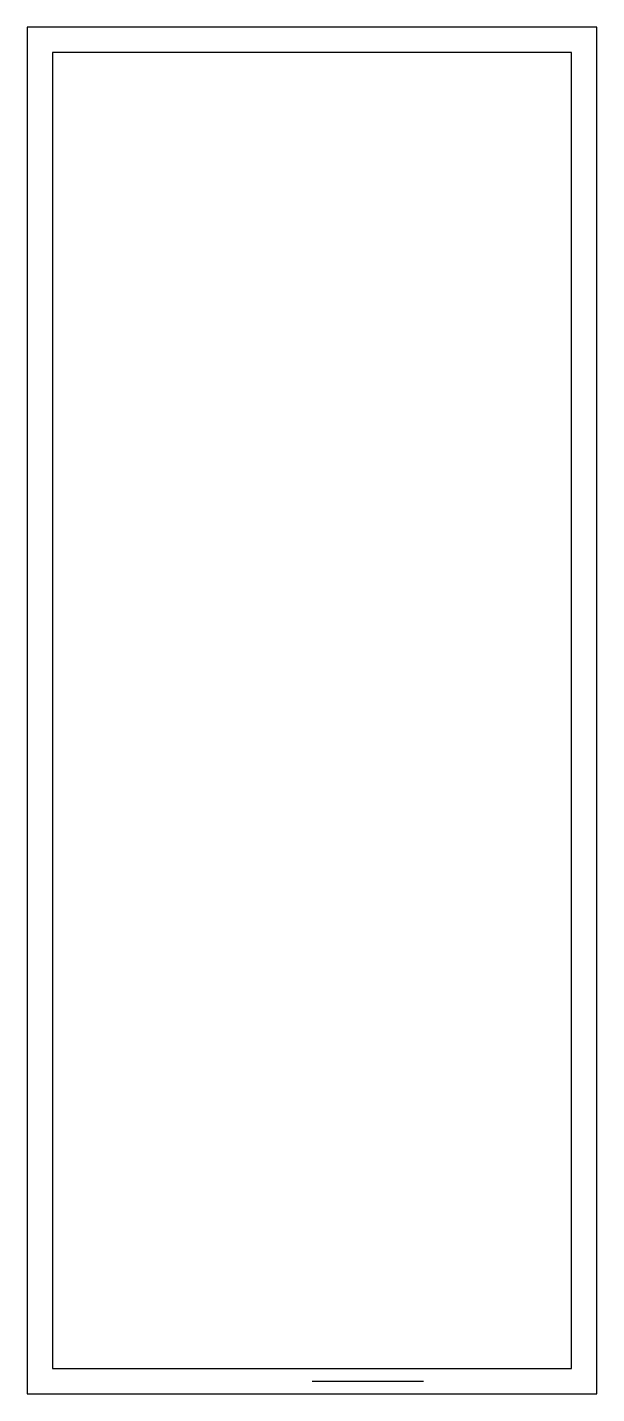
# Model space of a CAD drawing. Header units: millimetres. Extents: x 0 to 5000, y 0 to 12000.
import ezdxf

# ---------------------------------------------------------------- set-up
doc = ezdxf.new("R2010")
doc.units = ezdxf.units.MM
doc.layers.add('CUA', color=7, linetype='Continuous')
doc.layers.add('TUONG', color=7, linetype='Continuous')

# ---------------------------------------------------------------- blocks, each defined once
blk = doc.blocks.new('D1')
blk.add_line((0, 0), (900, 0))
blk = doc.blocks.new('CUA_DI')
blk.add_line((0, 0), (900, 0))

msp = doc.modelspace()

# ---------------------------------------------------------------- linework, layer by layer
at = {"layer": 'TUONG'}
for points in [[(0, 0), (5000, 0), (5000, 12000), (0, 12000)], [(220, 220), (4780, 220), (4780, 11780), (220, 11780)]]:
    msp.add_lwpolyline(points, close=True, dxfattribs=at)

# ---------------------------------------------------------------- block references
at = {"layer": 'CUA'}
for name, p in [('D1', (2500, 110)), ('CUA_DI', (2500, 110)), ('D1', (2580, 110))]:
    msp.add_blockref(name, p, dxfattribs=at)

doc.saveas('drawing.dxf')
